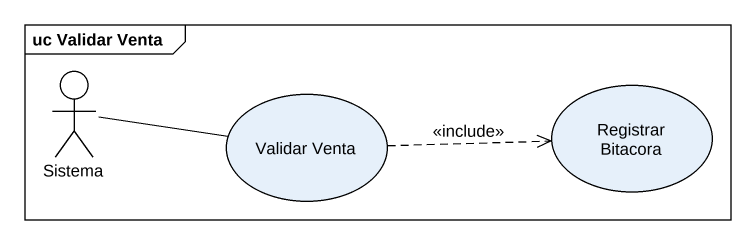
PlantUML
@startuml
mainframe uc Validar Venta
actor Sistema
usecase "Validar Venta" as Validar_Venta
usecase "Registrar Bitacora" as Registrar_Bitacora
Sistema -right- Validar_Venta
Validar_Venta .right.> Registrar_Bitacora : <<include>>
@enduml
